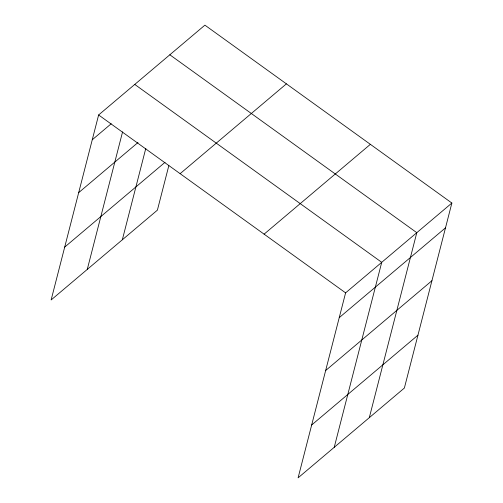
<?xml version="1.0" encoding="UTF-8"?>
<svg xmlns="http://www.w3.org/2000/svg" width="503" height="503" viewBox="0 0 503 503"><rect width="100%" height="100%" fill="white"/><g stroke="black" fill="none" stroke-linecap="round" stroke-linejoin="round"><path stroke-width="0.75" d="M451.87 203.042L345.599 292.859L298.097 477.85L404.374 388.033L451.87 203.042L204.903 25.15L98.626 114.967L51.13 299.958L157.401 210.141L168.845 165.588M87.264 269.419L122.575 131.887M122.336 239.78L145.813 148.341M334.231 447.312L381.727 262.321L134.76 84.429M369.303 417.672L416.798 232.682L169.832 54.789M92.256 139.771L111.213 123.751M78.688 192.63L137.998 142.506M64.705 247.099L165.034 162.306M180.131 173.673L286.402 83.856M264.1 234.153L370.371 144.336M339.229 317.663L445.501 227.846M325.655 370.529L431.926 280.712M311.671 424.991L417.943 335.174M98.626 114.967L345.599 292.859"/></g></svg>
